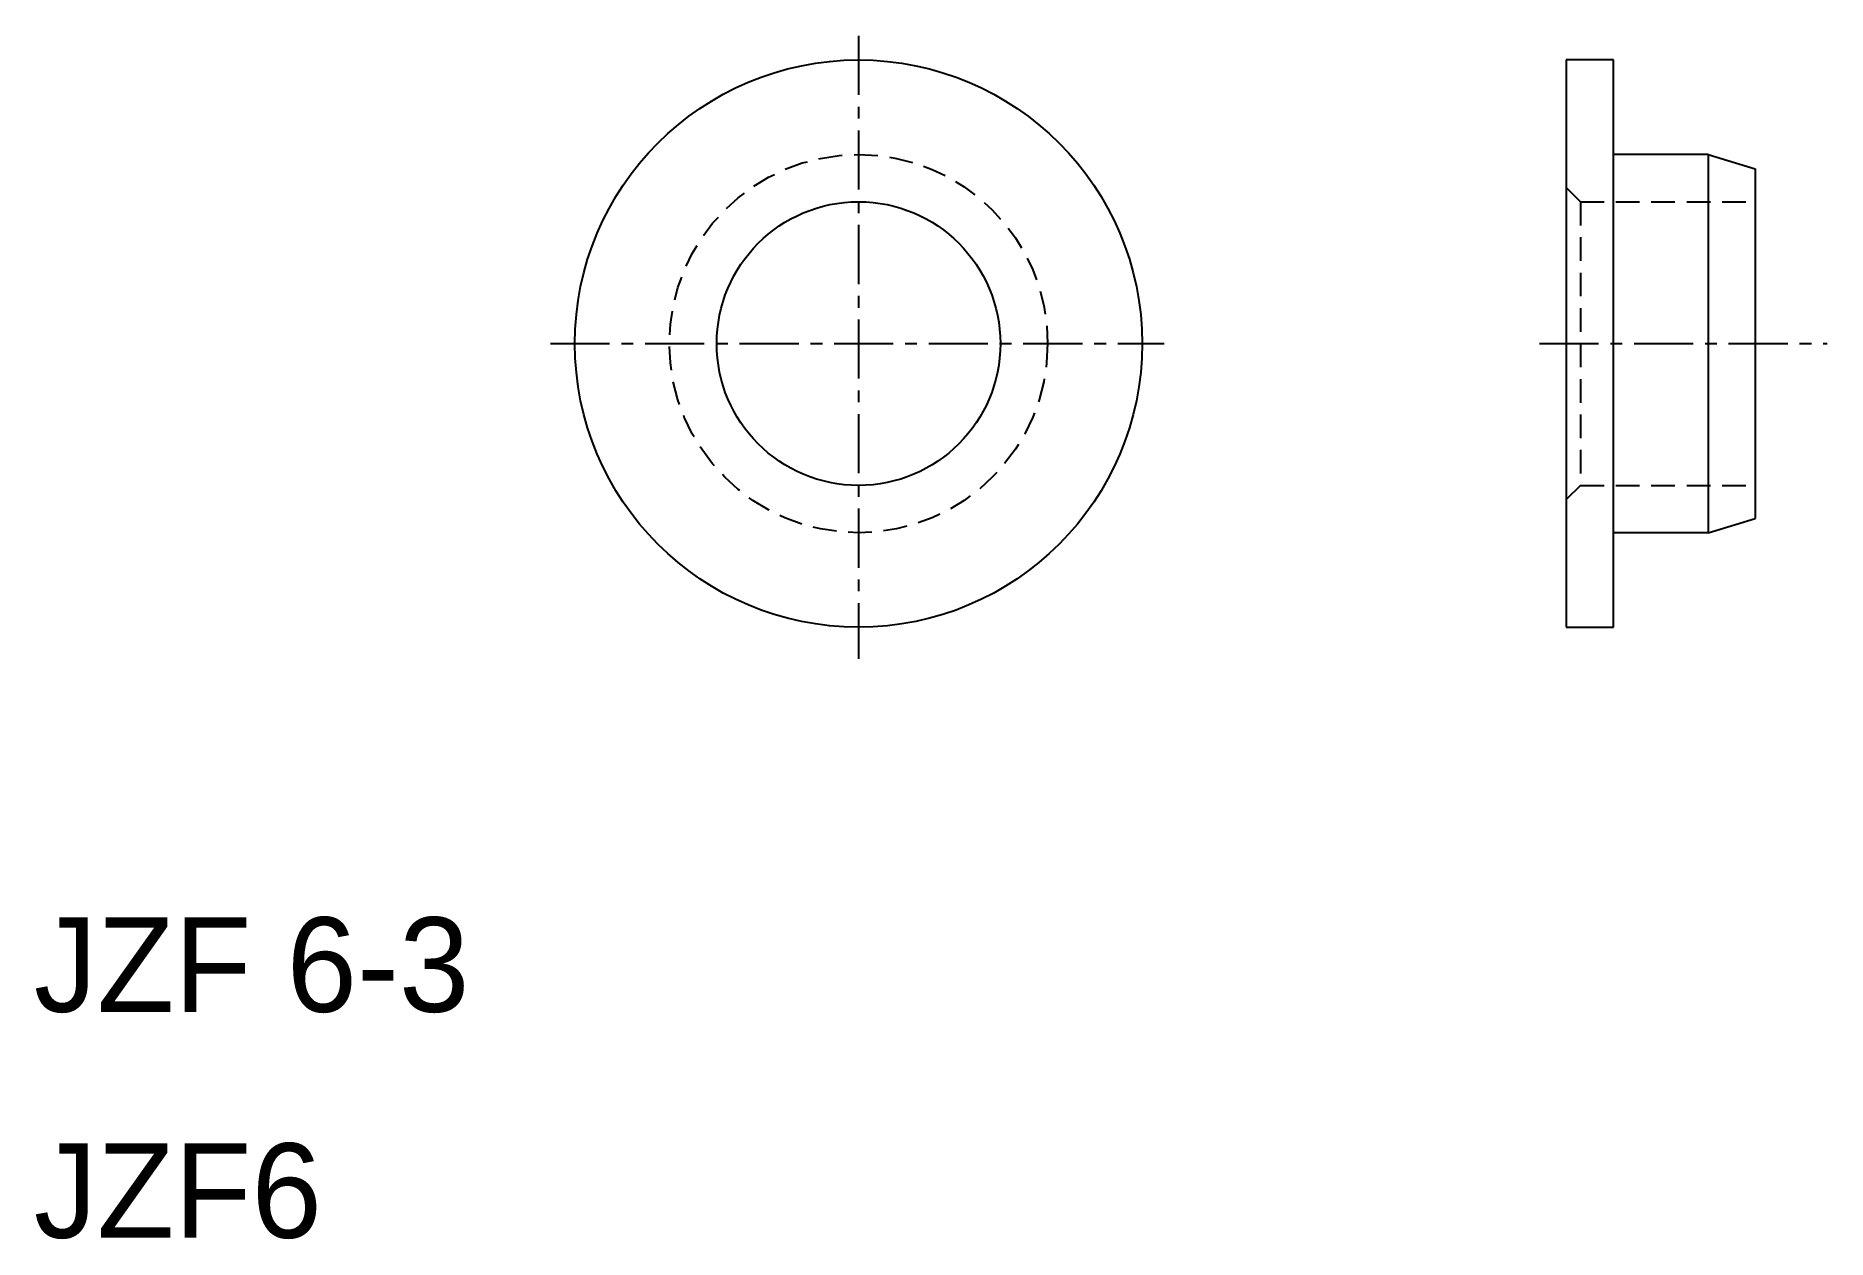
# Model space of a CAD drawing. Extents: x 10 to 47.9, y 10 to 35.4.
import ezdxf

# ---------------------------------------------------------------- set-up
doc = ezdxf.new("R2010")
doc.units = 0
doc.linetypes.add('CENTER', pattern=[2, 1.25, -0.25, 0.25, -0.25])
doc.linetypes.add('DASHED', pattern=[0.75, 0.5, -0.25])
doc.layers.get('0').update_dxf_attribs({"linetype": 'CONTINUOUS'})
doc.layers.add('CENTER', color=1, linetype='CENTER')

msp = doc.modelspace()

# ---------------------------------------------------------------- linework, layer by layer
at = {"color": 7, "linetype": 'CONTINUOUS'}
for p, q in [((42.413, 34.915), (42.413, 22.915)), ((43.413, 34.915), (42.413, 34.915)), ((43.413, 22.915), (43.413, 34.915)), ((42.413, 32.915), (42.413, 24.915)), ((45.413, 32.915), (43.413, 32.915)), ((45.413, 32.915), (45.413, 24.915)), ((45.413, 32.915), (46.413, 32.615)), ((46.413, 32.615), (46.413, 25.215)), ((42.413, 32.215), (42.413, 25.615)), ((45.413, 24.915), (46.413, 25.215)), ((45.413, 24.915), (43.413, 24.915)), ((42.413, 22.915), (43.413, 22.915))]:
    msp.add_line(p, q, dxfattribs=at)
at = {"color": 3, "linetype": 'DASHED'}
for p, q in [((42.713, 31.915), (42.413, 32.215)), ((42.713, 31.915), (42.713, 25.915)), ((42.713, 31.915), (46.413, 31.915)), ((42.713, 25.915), (42.413, 25.615)), ((42.713, 25.915), (46.413, 25.915))]:
    msp.add_line(p, q, dxfattribs=at)
at = {"color": 7, "linetype": 'CONTINUOUS'}
for radius in [6, 3]:
    msp.add_circle((27.444, 28.915), radius, dxfattribs=at)
at = {"color": 3, "linetype": 'DASHED'}
msp.add_circle((27.444, 28.915), 4, dxfattribs=at)
at = {"layer": 'CENTER', "color": 1, "linetype": 'CENTER'}
for p, q in [((27.444, 35.425), (27.444, 22.247)), ((20.929, 28.914), (33.911, 28.915)), ((41.849, 28.915), (47.933, 28.915))]:
    msp.add_line(p, q, dxfattribs=at)

# ---------------------------------------------------------------- texts
at = {"color": 7, "linetype": 'CONTINUOUS'}
for s, p in [('JZF 6-3', (10, 14.78)), ('JZF6', (10, 10))]:
    msp.add_text(s, height=2, dxfattribs=at).set_placement(p)

doc.saveas('drawing.dxf')
